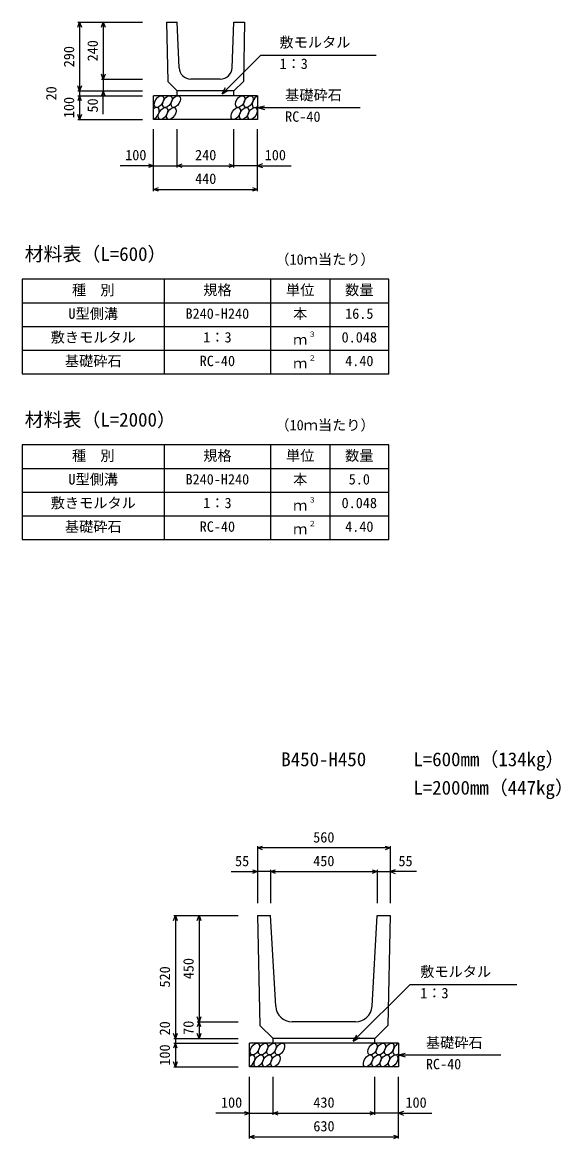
# Model space of a CAD drawing. Units: millimetres, scale not verified. Extents: x -25200 to 25200, y -8910 to 8910.
# Drawn here: x 10602 to 12878, y 98 to 4815 of the extents above; entities that cross this region are included whole.
import ezdxf
from ezdxf.enums import TextEntityAlignment as Align

# ---------------------------------------------------------------- set-up
doc = ezdxf.new("R2010")
doc.units = ezdxf.units.MM
doc.header["$LTSCALE"] = 30
for name, color, linetype, lineweight in [('0-0_DIM', 7, 'Continuous', 25), ('0-2_HATCH', 6, 'Continuous', 25), ('0-3_HYO', 3, 'Continuous', 25), ('0-4_HYO2', 4, 'Continuous', 25), ('0-5_OUTLINE', 3, 'Continuous', 25), ('0-6_TXT', 7, 'Continuous', 25)]:
    doc.layers.add(name, color=color, linetype=linetype, lineweight=lineweight)
doc.styles.add('ＭＳ ゴシック', font='')
doc.styles.get('ＭＳ ゴシック').set_extended_font_data('MS Gothic')

msp = doc.modelspace()

# ---------------------------------------------------------------- linework, layer by layer
at = {"layer": '0-0_DIM'}
for p, q in [((10836.65, 4815.06), (11109.15, 4815.06)), ((10844.15, 4815.06), (10844.15, 4525.06)), ((10944.15, 4815.06), (10944.15, 4575.06)), ((11609.67, 4676.87), (11446.02, 4513.21)), ((11609.67, 4676.87), (12097.61, 4676.87)), ((10936.65, 4575.06), (11109.15, 4575.06)), ((10944.15, 4575.06), (10944.15, 4525.06)), ((11446.02, 4513.21), (11461.02, 4539.19)), ((11446.02, 4513.21), (11472, 4528.21)), ((10836.65, 4525.06), (11109.15, 4525.06)), ((10836.65, 4505.06), (11109.15, 4505.06)), ((10944.15, 4427.26), (10944.15, 4525.06)), ((11596.65, 4455.06), (11625.63, 4462.83)), ((11596.65, 4455.06), (12029.96, 4455.06)), ((11596.65, 4455.06), (11625.63, 4447.3)), ((10836.65, 4405.06), (11109.15, 4405.06)), ((11156.65, 4101.63), (11156.65, 4363)), ((11256.65, 4201.63), (11256.65, 4363)), ((11496.65, 4201.63), (11496.65, 4363)), ((11596.65, 4101.63), (11596.65, 4363)), ((11156.65, 4209.13), (11014.85, 4209.13)), ((11156.65, 4209.13), (11256.65, 4209.13)), ((11256.65, 4209.13), (11496.65, 4209.13)), ((11596.65, 4209.13), (11496.65, 4209.13)), ((11596.65, 4209.13), (11738.44, 4209.13)), ((11156.65, 4109.13), (11596.65, 4109.13)), ((11596.65, 1333.93), (11596.65, 1092.7)), ((12156.65, 1326.43), (11596.65, 1326.43)), ((12156.65, 1333.93), (12156.65, 1092.7)), ((11484.89, 1226.43), (11596.65, 1226.43)), ((11651.65, 1226.43), (11596.65, 1226.43)), ((11651.65, 1233.93), (11651.65, 1092.7)), ((11651.65, 1226.43), (12101.65, 1226.43)), ((12101.65, 1233.93), (12101.65, 1092.7)), ((12101.65, 1226.43), (12156.65, 1226.43)), ((12268.41, 1226.43), (12156.65, 1226.43)), ((11241.65, 1041.82), (11514.15, 1041.82)), ((11249.15, 1041.82), (11249.15, 521.82)), ((11349.15, 1041.82), (11349.15, 591.82)), ((12241.28, 750.2), (12001.05, 509.97)), ((12241.28, 750.2), (12692.61, 750.2)), ((11341.65, 591.82), (11514.15, 591.82)), ((11349.15, 591.82), (11349.15, 521.82)), ((11241.65, 521.82), (11514.15, 521.82)), ((12001.05, 509.97), (12016.05, 535.95)), ((12001.05, 509.97), (12027.03, 524.97)), ((11241.65, 501.82), (11514.15, 501.82)), ((12191.65, 451.82), (12220.63, 459.58)), ((12191.65, 451.82), (12624.96, 451.82)), ((12191.65, 451.82), (12220.63, 444.05)), ((11241.65, 401.82), (11514.15, 401.82)), ((11561.65, 98.39), (11561.65, 359.75)), ((11661.65, 198.39), (11661.65, 359.75)), ((12091.65, 198.39), (12091.65, 359.75)), ((12191.65, 98.39), (12191.65, 359.75)), ((11561.65, 205.89), (11419.85, 205.89)), ((11561.65, 205.89), (11661.65, 205.89)), ((11661.65, 205.89), (12091.65, 205.89)), ((12191.65, 205.89), (12091.65, 205.89)), ((12191.65, 205.89), (12333.44, 205.89)), ((11561.65, 105.89), (12191.65, 105.89))]:
    msp.add_line(p, q, dxfattribs=at)
for points in [[(10836.45, 4793.92), (10844.15, 4815.06), (10851.84, 4793.92)], [(10936.45, 4793.92), (10944.15, 4815.06), (10951.84, 4793.92)], [(10951.84, 4596.2), (10944.15, 4575.06), (10936.45, 4596.2)], [(10851.84, 4546.2), (10844.15, 4525.06), (10836.45, 4546.2)], [(10851.84, 4483.92), (10844.15, 4505.06), (10836.45, 4483.92)], [(10844.15, 4525.06), (10844.15, 4505.06), (10844.15, 4405.06)], [(10951.84, 4503.92), (10944.15, 4525.06), (10936.45, 4503.92)], [(10851.84, 4426.2), (10844.15, 4405.06), (10836.45, 4426.2)], [(11135.5, 4216.83), (11156.65, 4209.13), (11135.5, 4201.44)], [(11277.79, 4201.44), (11256.65, 4209.13), (11277.79, 4216.83)], [(11475.5, 4216.83), (11496.65, 4209.13), (11475.5, 4201.44)], [(11617.79, 4216.83), (11596.65, 4209.13), (11617.79, 4201.44)], [(11177.79, 4101.44), (11156.65, 4109.13), (11177.79, 4116.83)], [(11575.5, 4116.83), (11596.65, 4109.13), (11575.5, 4101.44)], [(11617.79, 1318.73), (11596.65, 1326.43), (11617.79, 1334.12)], [(12135.5, 1334.12), (12156.65, 1326.43), (12135.5, 1318.73)], [(11575.5, 1234.12), (11596.65, 1226.43), (11575.5, 1218.73)], [(11672.79, 1218.73), (11651.65, 1226.43), (11672.79, 1234.12)], [(12080.5, 1234.12), (12101.65, 1226.43), (12080.5, 1218.73)], [(12177.79, 1234.12), (12156.65, 1226.43), (12177.79, 1218.73)], [(11241.45, 1020.67), (11249.15, 1041.82), (11256.84, 1020.67)], [(11341.45, 1020.67), (11349.15, 1041.82), (11356.84, 1020.67)], [(11356.84, 612.96), (11349.15, 591.82), (11341.45, 612.96)], [(11356.84, 570.67), (11349.15, 591.82), (11341.45, 570.67)], [(11256.84, 542.96), (11249.15, 521.82), (11241.45, 542.96)], [(11249.15, 521.82), (11249.15, 501.82), (11249.15, 401.82)], [(11356.84, 542.96), (11349.15, 521.82), (11341.45, 542.96)], [(11256.84, 480.67), (11249.15, 501.82), (11241.45, 480.67)], [(11256.84, 422.96), (11249.15, 401.82), (11241.45, 422.96)], [(11540.5, 213.58), (11561.65, 205.89), (11540.5, 198.19)], [(11682.79, 198.19), (11661.65, 205.89), (11682.79, 213.58)], [(12070.5, 213.58), (12091.65, 205.89), (12070.5, 198.19)], [(12212.79, 213.58), (12191.65, 205.89), (12212.79, 198.19)], [(11582.79, 98.19), (11561.65, 105.89), (11582.79, 113.58)], [(12170.5, 113.58), (12191.65, 105.89), (12170.5, 98.19)]]:
    msp.add_lwpolyline(points, dxfattribs=at)
at = {"layer": '0-2_HATCH'}
for centre in [(11179.54, 4480.06), (11215.02, 4480.06), (11250.49, 4480.06), (11522.7, 4480.06), (11558.17, 4480.06), (11196.42, 4430.06), (11231.9, 4430.06), (11504.1, 4430.06), (11539.58, 4430.06), (11575.05, 4430.06), (11584.54, 476.81), (11620.02, 476.81), (11655.49, 476.81), (11690.97, 476.81), (12082.22, 476.81), (12117.7, 476.81), (12153.17, 476.81), (11601.42, 426.82), (11636.9, 426.82), (11672.37, 426.82), (12063.63, 426.82), (12099.1, 426.82), (12134.58, 426.82), (12170.05, 426.82)]:
    msp.add_ellipse(centre, major_axis=(14.54, 23.54), ratio=0.5792, dxfattribs=at)
for centre, start_param, end_param in [((11593.65, 4480.06), 0.6666252, 4.1103269), ((11160.95, 4430.06), 3.7419964, 7.318141), ((12188.65, 476.81), 0.6666252, 4.1103269), ((11565.95, 426.82), 3.7419964, 7.318141)]:
    msp.add_ellipse(centre, major_axis=(14.54, 23.54), ratio=0.5792, start_param=start_param, end_param=end_param, dxfattribs=at)
at = {"layer": '0-3_HYO'}
for p, q in [((11201.65, 3729.19), (11201.65, 3329.19)), ((11651.65, 3729.19), (11651.65, 3329.19)), ((11901.65, 3729.19), (11901.65, 3329.19)), ((10601.65, 3629.19), (12151.65, 3629.19)), ((11201.65, 3029.19), (11201.65, 2629.19)), ((11651.65, 3029.19), (11651.65, 2629.19)), ((11901.65, 3029.19), (11901.65, 2629.19)), ((10601.65, 2929.19), (12151.65, 2929.19))]:
    msp.add_line(p, q, dxfattribs=at)
for points in [[(10601.65, 3329.19), (12151.65, 3329.19), (12151.65, 3729.19), (10601.65, 3729.19)], [(10601.65, 2629.19), (12151.65, 2629.19), (12151.65, 3029.19), (10601.65, 3029.19)]]:
    msp.add_lwpolyline(points, close=True, dxfattribs=at)
at = {"layer": '0-4_HYO2'}
for p, q in [((10601.65, 3529.19), (12151.65, 3529.19)), ((10601.65, 3429.19), (12151.65, 3429.19)), ((10601.65, 2829.19), (12151.65, 2829.19)), ((10601.65, 2729.19), (12151.65, 2729.19))]:
    msp.add_line(p, q, dxfattribs=at)
at = {"layer": '0-5_OUTLINE'}
for p, q in [((11211.65, 4815.06), (11216.65, 4565.06)), ((11211.65, 4815.06), (11256.65, 4815.06)), ((11264.65, 4622.98), (11256.65, 4815.06)), ((11488.64, 4622.98), (11496.65, 4815.06)), ((11496.65, 4815.06), (11541.65, 4815.06)), ((11541.65, 4815.06), (11536.65, 4565.06)), ((11256.65, 4525.06), (11216.65, 4565.06)), ((11438.69, 4575.06), (11314.61, 4575.06)), ((11496.65, 4525.06), (11536.65, 4565.06)), ((11596.65, 4505.06), (11156.65, 4505.06)), ((11156.65, 4405.06), (11156.65, 4505.06)), ((11496.65, 4525.06), (11256.65, 4525.06)), ((11256.65, 4505.06), (11256.65, 4525.06)), ((11496.65, 4505.06), (11496.65, 4525.06)), ((11596.65, 4505.06), (11596.65, 4405.06)), ((11596.65, 4405.06), (11156.65, 4405.06)), ((11596.65, 1041.82), (11606.65, 576.82)), ((11596.65, 1041.82), (11651.65, 1041.82)), ((11672.97, 657.93), (11651.65, 1041.82)), ((12080.32, 657.93), (12101.65, 1041.82)), ((12101.65, 1041.82), (12156.65, 1041.82)), ((12156.65, 1041.82), (12146.65, 576.82)), ((12010.43, 591.82), (11742.87, 591.82)), ((12091.65, 521.82), (12146.65, 576.82)), ((12091.65, 521.82), (11661.65, 521.82)), ((12091.65, 501.82), (12091.65, 521.82)), ((12191.65, 501.82), (11561.65, 501.82)), ((11561.65, 401.82), (11561.65, 501.82)), ((12191.65, 501.82), (12191.65, 401.82)), ((12191.65, 401.82), (11561.65, 401.82))]:
    msp.add_line(p, q, dxfattribs=at)
msp.add_lwpolyline([(11661.65, 501.82), (11661.65, 521.82), (11606.65, 576.82)], dxfattribs=at)
for centre, radius, start, end in [((11314.61, 4625.06), 50, 182.38594, 270), ((11438.69, 4625.06), 50, 270, 357.61406), ((11742.87, 661.82), 70, 183.17983, 270), ((12010.43, 661.82), 70, 270, 356.82017)]:
    msp.add_arc(centre, radius, start, end, dxfattribs=at)

# ---------------------------------------------------------------- texts
at = {"layer": '0-0_DIM', "style": 'ＭＳ ゴシック'}
for s, p in [('240', (10934.15, 4650.06)), ('290', (10834.15, 4625.06)), ('20', (10759.15, 4485.06)), ('100', (10834.15, 4410.06)), ('50', (10934.15, 4433.87)), ('450', (11339.15, 771.82)), ('520', (11239.15, 736.82)), ('20', (11239.15, 534.57)), ('70', (11339.15, 536.82)), ('100', (11239.15, 406.82))]:
    msp.add_text(s, height=43.99, rotation=90, dxfattribs=at).set_placement(p, align=Align.BOTTOM_LEFT)
for s, p in [('敷モルタル', (11689.04, 4695.6)), ('1：3', (11689.04, 4604.91)), ('基礎砕石', (11712.97, 4472.23)), ('RC-40', (11712.97, 4381.54)), ('100', (11036.65, 4219.13)), ('240', (11332.18, 4219.13)), ('100', (11626.65, 4219.13)), ('440', (11332.18, 4119.13)), ('560', (11831.65, 1336.43)), ('55', (11501.13, 1236.43)), ('450', (11831.65, 1236.43)), ('55', (12192.17, 1236.43)), ('敷モルタル', (12284.04, 768.93)), ('1：3', (12284.04, 678.24)), ('基礎砕石', (12307.97, 468.99)), ('RC-40', (12307.97, 378.3)), ('100', (11441.65, 215.89)), ('430', (11832.18, 215.89)), ('100', (12221.65, 215.89)), ('630', (11832.18, 115.89))]:
    msp.add_text(s, height=43.99, dxfattribs=at).set_placement(p, align=Align.BOTTOM_LEFT)
at = {"layer": '0-6_TXT', "style": 'ＭＳ ゴシック'}
for s, height, p in [('材料表（L=600）', 58.65, (10611.65, 3789.19)), ('（10ｍ当たり）', 43.99, (11671.65, 3778.19)), ('種\u3000別', 43.99, (10811.65, 3649.19)), ('規格', 43.99, (11366.65, 3649.19)), ('単位', 43.99, (11716.65, 3649.19)), ('数量', 43.99, (11966.65, 3649.19)), ('U型側溝', 43.99, (10796.65, 3549.19)), ('B240-H240', 43.99, (11291.65, 3549.19)), ('本', 43.99, (11746.65, 3549.19)), ('16.5', 43.99, (11966.65, 3549.19)), ('敷きモルタル', 43.99, (10721.65, 3449.19)), ('1：3', 43.99, (11366.65, 3449.19)), ('３', 21.99, (11812.19, 3479.56)), ('0.048', 43.99, (11951.65, 3449.19)), ('ｍ', 43.99, (11746.65, 3439.19)), ('基礎砕石', 43.99, (10781.65, 3349.19)), ('RC-40', 43.99, (11351.65, 3349.19)), ('２', 21.99, (11812.19, 3379.56)), ('4.40', 43.99, (11966.65, 3349.19)), ('ｍ', 43.99, (11746.65, 3339.19)), ('材料表（L=2000）', 58.65, (10611.65, 3089.19)), ('（10ｍ当たり）', 43.99, (11671.65, 3078.19)), ('種\u3000別', 43.99, (10811.65, 2949.19)), ('規格', 43.99, (11366.65, 2949.19)), ('単位', 43.99, (11716.65, 2949.19)), ('数量', 43.99, (11966.65, 2949.19)), ('U型側溝', 43.99, (10796.65, 2849.19)), ('B240-H240', 43.99, (11291.65, 2849.19)), ('本', 43.99, (11746.65, 2849.19)), ('5.0', 43.99, (11981.65, 2849.19)), ('敷きモルタル', 43.99, (10721.65, 2749.19)), ('1：3', 43.99, (11366.65, 2749.19)), ('ｍ', 43.99, (11746.65, 2739.19)), ('３', 21.99, (11812.19, 2779.56)), ('0.048', 43.99, (11951.65, 2749.19)), ('基礎砕石', 43.99, (10781.65, 2649.19)), ('RC-40', 43.99, (11351.65, 2649.19)), ('２', 21.99, (11812.19, 2679.56)), ('4.40', 43.99, (11966.65, 2649.19)), ('ｍ', 43.99, (11746.65, 2639.19)), ('B450-H450', 58.65, (11696.65, 1654.3)), ('L=600mm（134kg）', 58.65, (12255.02, 1654.3)), ('L=2000mm（447kg）', 58.65, (12255.02, 1534.3))]:
    msp.add_text(s, height=height, dxfattribs=at).set_placement(p, align=Align.BOTTOM_LEFT)

doc.saveas('drawing.dxf')
